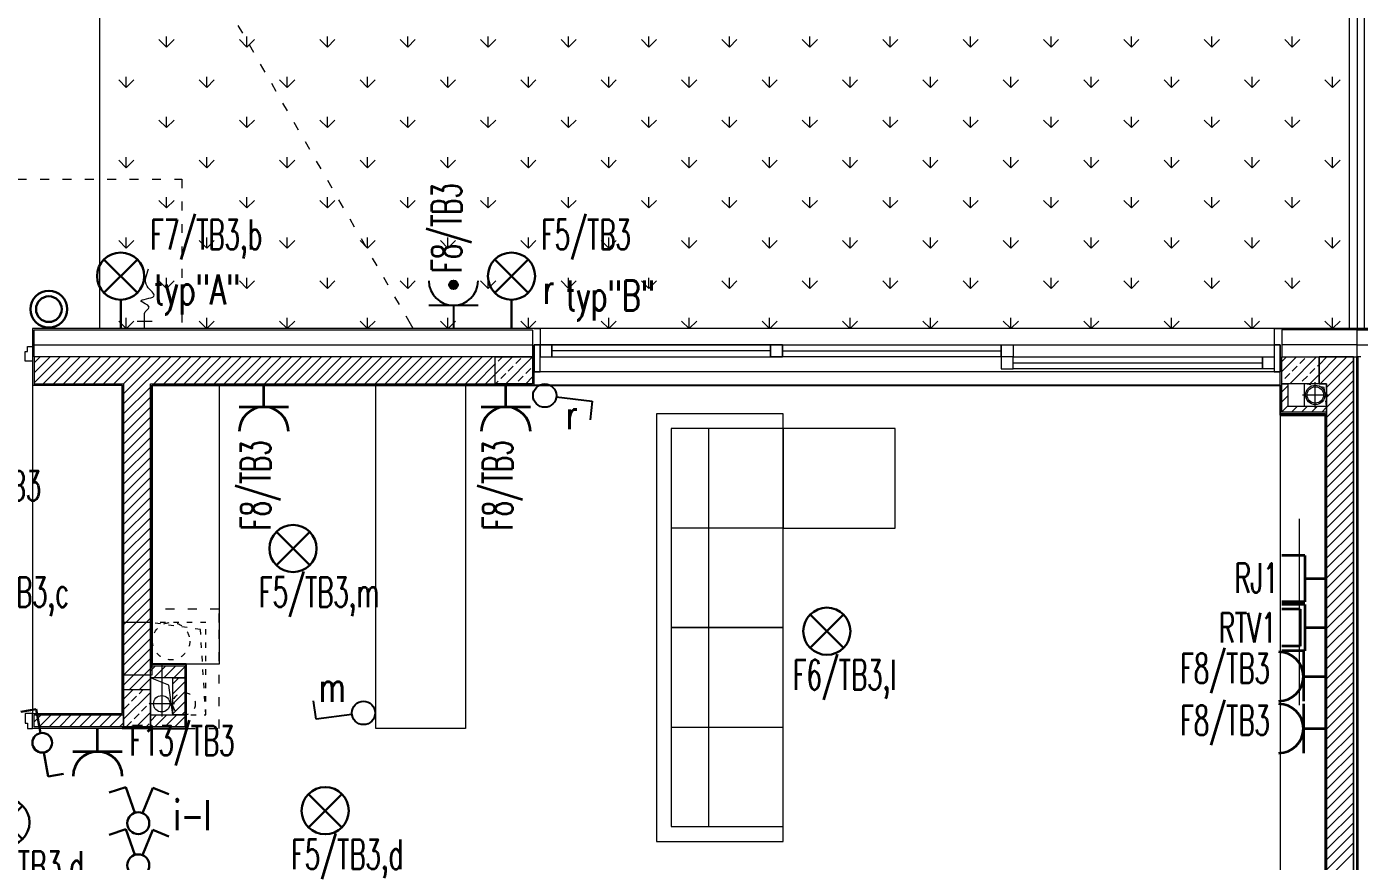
# Model space of a CAD drawing. Header units: millimetres. Extents: x 1780 to 154263, y -7240 to 17216.
# Drawn here: x 119359 to 120252, y 3365 to 3924 of the extents above; entities that cross this region are included whole.
import ezdxf

# ---------------------------------------------------------------- set-up
doc = ezdxf.new("R2010")
doc.units = ezdxf.units.MM
doc.linetypes.add('ACAD_ISO03W100', pattern=[30, 12, -18])
for name, color, linetype, lineweight in [('2d_SX_aranżacja niedrukowana', 191, 'Continuous', 5), ('2d_SX_gruba przekroje', 90, 'Continuous', 20), ('2d_SX_instalacje szkic - kanalizacja sanitarna', 44, 'Continuous', 5), ('2d_SX_instalacje szkic - wentylacja wywiew', 14, 'Continuous', 5), ('2d_SX_instalacje szkic - woda', 140, 'Continuous', 5), ('2d_SX_przebicia', 96, 'Continuous', 13), ('2d_SX_stolarka drzwiowa', 211, 'Continuous', 5), ('2d_SX_stolarka okienna', 5, 'Continuous', 5), ('2d_SX_szraf', 251, 'Continuous', 0), ('2d_SX_warstwy', 181, 'Continuous', 9), ('2d_SX_widok', 10, 'Continuous', 9)]:
    doc.layers.add(name, color=color, linetype=linetype, lineweight=lineweight)
doc.layers.add('2d_SX_powierzchnia', color=251, linetype='Continuous', plot=False)
doc.layers.add('2d_SX_rewizja 18 września', color=210, linetype='Continuous')
doc.layers.add('60 instalacje elektryka', color=10, linetype='Continuous')
doc.styles.add('OPIS', font='simplex.shx', dxfattribs={"width": 0.7, "height": 4})
doc.linetypes.add('ZIGZAG', pattern='A,0.00254,-5.08,[131,ltypeshp.shx,S=5.08,R=0,X=-5.08,Y=0],-10.16,[131,ltypeshp.shx,S=5.08,R=180,X=5.08,Y=0],-5.08', length=20.32254)

# ---------------------------------------------------------------- blocks, each defined once
blk = doc.blocks.new('PDKLD B1')
at = {"layer": '2d_SX_szraf'}
h = blk.add_hatch(dxfattribs=at)
h.set_pattern_fill('GRASS', color=8, scale=1.5, angle=180, style=0)
h.set_pattern_definition([(90, (24405.915, -7889.824), (-26.940768, 26.940768), [7.14375, -46.737787]), (45, (24405.915, -7889.824), (-26.940768, 26.940768), [7.14375, -30.95625]), (135, (24405.915, -7889.824), (-26.940768, -26.940768), [7.14375, -30.95625])])
h.paths.add_polyline_path([(112514.67, -11243.25), (112617.17, -11243.25), (112617.17, -12034.25), (112617.17, -12575.26), (111774.67, -12575.26), (111774.67, -11861.25), (111789.67, -11861.25), (111789.67, -11243.25)])
h = blk.add_hatch(dxfattribs=at)
h.set_pattern_fill('GRASS', color=8, scale=1.5, style=0)
h.set_pattern_definition([(90, (98496.447, -22378.067), (-26.94077, 26.94077), [7.14375, -46.73779]), (45, (98496.447, -22378.067), (-26.94077, 26.94077), [7.14375, -30.95625]), (135, (98496.447, -22378.067), (-26.94077, -26.94077), [7.14375, -30.95625])])
edge = h.paths.add_edge_path()
edge.add_line((113454.67, -11861.25), (113444.67, -11861.25))
edge.add_line((113444.67, -11861.25), (113444.67, -11243.25))
edge.add_line((113444.67, -11243.25), (112719.67, -11243.25))
edge.add_line((112719.67, -11243.25), (112719.67, -11243.25))
edge.add_line((112719.67, -11243.25), (112617.17, -11243.25))
edge.add_line((112617.17, -11243.25), (112617.17, -12034.25))
edge.add_line((112617.17, -12034.25), (112617.17, -12034.25))
edge.add_line((112617.17, -12034.25), (112617.17, -12575.26))
edge.add_line((112617.17, -12575.26), (113459.67, -12575.26))
edge.add_line((113459.67, -12575.26), (113459.67, -11861.25))
h = blk.add_hatch(dxfattribs=at)
h.set_pattern_fill('ANSI31', color=8, scale=1.5, angle=90, style=0)
h.set_pattern_definition([(45, (4094.675, -11123.748), (-3.36759605, 3.36759605), [])])
h.paths.add_polyline_path([(111808.67, -12809.26), (111808.67, -12801.26), (111831.67, -12801.26), (111831.67, -12809.26)])
h = blk.add_hatch(dxfattribs=at)
h.set_pattern_fill('ANSI31', color=8, scale=1.5, angle=360, style=0)
h.set_pattern_definition([(45, (4094.675, -11086.748), (-3.36759605, 3.36759605), [])])
h.paths.add_polyline_path([(111823.67, -12809.26), (111831.67, -12809.26), (111831.67, -12834.26), (111823.67, -12834.26)])
h = blk.add_hatch(dxfattribs=at)
h.set_pattern_fill('ANSI31', color=8, scale=1.5, angle=90, style=0)
h.set_pattern_definition([(45, (4094.675, -11086.748), (-3.36759605, 3.36759605), [])])
h.paths.add_polyline_path([(111730.67, -12842.26), (111730.67, -12834.26), (111790.67, -12834.26), (111790.67, -12842.26)])
h = blk.add_hatch(dxfattribs=at)
h.set_pattern_fill('ANSI31', color=8, scale=1.5, angle=90, style=0)
h.set_pattern_definition([(45, (4094.675, -11123.748), (-3.36759605, 3.36759605), [])])
h.paths.add_polyline_path([(111808.67, -12842.26), (111808.67, -12834.26), (111831.67, -12834.26), (111831.67, -12842.26)])
at = {"layer": '2d_SX_aranżacja niedrukowana', "color": 8}
for p, q in [((111789.67, -12613.26), (111729.67, -12613.26)), ((111729.67, -12613.26), (111729.67, -12833.26)), ((111789.67, -12833.26), (111789.67, -12613.26)), ((111809.67, -12800.26), (111809.67, -12613.26)), ((111809.67, -12613.26), (111854.67, -12613.26)), ((111854.67, -12613.26), (111854.67, -12800.26)), ((111959.67, -12613.26), (112019.67, -12613.26)), ((111959.67, -12843.26), (111959.67, -12613.26)), ((112019.67, -12613.26), (112019.67, -12843.26)), ((112565.67, -12633.26), (112565.67, -13383.26)), ((112578.42, -12702.86), (112578.42, -12827.75)), ((111854.67, -12800.26), (111809.67, -12800.26)), ((111729.67, -12833.26), (111789.67, -12833.26)), ((112019.67, -12843.26), (111959.67, -12843.26))]:
    blk.add_line(p, q, dxfattribs=at)
for points in [[(112147.64, -12632.37), (112147.64, -12919.03), (112232.64, -12919.03), (112232.64, -12632.37)], [(112157.64, -12642.37), (112157.64, -12909.03), (112232.64, -12909.03), (112232.64, -12642.37)], [(112157.64, -12642.37), (112157.64, -12775.7), (112232.64, -12775.7), (112232.64, -12642.37)], [(112232.64, -12642.37), (112232.64, -12709.03), (112307.64, -12709.03), (112307.64, -12642.37)], [(112157.64, -12709.03), (112157.64, -12775.7), (112232.64, -12775.7), (112232.64, -12709.03)], [(112157.64, -12775.7), (112157.64, -12842.37), (112232.64, -12842.37), (112232.64, -12775.7)]]:
    blk.add_lwpolyline(points, close=True, dxfattribs=at)
blk.add_lwpolyline([(112232.64, -12642.37), (112182.64, -12642.37), (112182.64, -12909.03)], dxfattribs=at)
at = {"layer": '2d_SX_gruba przekroje', "color": 8}
for p, q in [((112065.67, -12575.26), (111729.67, -12575.26)), ((111729.67, -12575.26), (111729.67, -12613.26)), ((112065.67, -12575.26), (112069.67, -12575.26)), ((112069.67, -12575.26), (112069.67, -12586.26)), ((112565.67, -12575.26), (112561.67, -12575.26)), ((112561.67, -12575.26), (112561.67, -12586.26)), ((112561.67, -12575.26), (112617.17, -12575.26)), ((112672.67, -12575.26), (112617.17, -12575.26)), ((112069.67, -12586.26), (112065.67, -12586.26)), ((112065.67, -12613.26), (112065.67, -12586.26)), ((112561.67, -12586.26), (112565.67, -12586.26)), ((112565.67, -12613.26), (112565.67, -12586.26)), ((111729.67, -12613.26), (111789.67, -12613.26)), ((111789.67, -12613.26), (111789.67, -12833.26)), ((111809.67, -12613.26), (112065.67, -12613.26)), ((111809.67, -12800.26), (111809.67, -12613.26)), ((112565.67, -12613.26), (112565.67, -12632.26)), ((112565.67, -12613.26), (112565.67, -12613.26)), ((112565.67, -12632.26), (112595.67, -12632.26)), ((112595.67, -13383.26), (112595.67, -12632.26)), ((111832.67, -12800.26), (111809.67, -12800.26)), ((111832.67, -12843.26), (111832.67, -12800.26)), ((111729.67, -12843.26), (111729.67, -12833.26)), ((111729.67, -12833.26), (111789.67, -12833.26)), ((111789.67, -12843.26), (111729.67, -12843.26)), ((111789.67, -12843.26), (111809.67, -12843.26)), ((111809.67, -12843.26), (111832.67, -12843.26))]:
    blk.add_line(p, q, dxfattribs=at)
at = {"layer": '2d_SX_instalacje szkic - kanalizacja sanitarna', "color": 8}
blk.add_line((111816.17, -12800.33), (111816.17, -12824.68), dxfattribs=at)
for points in [[(112589.17, -12628.26), (112589.17, -12611.26)], [(112589.17, -12628.26), (112589.17, -12611.26)], [(112580.67, -12619.76), (112597.67, -12619.76)], [(112580.67, -12619.76), (112597.67, -12619.76)], [(111816.17, -12818.26), (111816.17, -12835.26)], [(111816.17, -12818.26), (111816.17, -12835.26)], [(111824.67, -12826.76), (111807.67, -12826.76)], [(111824.67, -12826.76), (111807.67, -12826.76)]]:
    blk.add_lwpolyline(points, dxfattribs=at)
for centre in [(112589.17, -12619.76), (112589.17, -12619.76), (111816.17, -12826.76), (111816.17, -12826.76)]:
    blk.add_circle(centre, 5.5, dxfattribs=at)
at = {"layer": '2d_SX_instalacje szkic - wentylacja wywiew', "color": 8, "linetype": 'ACAD_ISO03W100', "ltscale": 0.3}
for centre, radius in [((111822.47, -12784.76), 12.5), ((111831.17, -12826.76), 7.5)]:
    blk.add_circle(centre, radius, dxfattribs=at)
at = {"layer": '2d_SX_instalacje szkic - woda', "color": 8}
for p, q in [((111799.67, -12570.26), (111809.67, -12570.26)), ((111804.67, -12575.26), (111804.67, -12565.26))]:
    blk.add_line(p, q, dxfattribs=at)
at = {"layer": '2d_SX_instalacje szkic - woda', "color": 8, "start_tangent": (-0.020138, 0.999797), "end_tangent": (0.22984, 0.973228)}
blk.add_spline([(111804.67, -12565.26), (111807.74, -12560.87), (111802.23, -12556.88), (111810.91, -12553.58), (111806.36, -12546.97), (111807.32, -12535.28)], degree=3, dxfattribs=at)
at = {"layer": '2d_SX_powierzchnia', "color": 8}
for p, q in [((111789.67, -12613.26), (111789.67, -12833.26)), ((111809.67, -12800.26), (111809.67, -12613.26)), ((111809.67, -12613.26), (112565.67, -12613.26)), ((112565.67, -12613.26), (112565.67, -12633.26)), ((112565.67, -12633.26), (112595.67, -12633.26)), ((112595.67, -12633.26), (112595.67, -13234.59)), ((111832.67, -12800.26), (111809.67, -12800.26)), ((111832.67, -12843.26), (111832.67, -12800.26)), ((111809.67, -12843.26), (111789.67, -12843.26)), ((111809.67, -12843.26), (111832.67, -12843.26))]:
    blk.add_line(p, q, dxfattribs=at)
at = {"layer": '2d_SX_przebicia', "color": 8, "linetype": 'ACAD_ISO03W100', "ltscale": 0.3}
for p, q in [((112595.08, -12614.74), (112581.67, -12612.26)), ((112596.67, -12627.26), (112595.08, -12614.74)), ((111842.11, -12777.01), (111808.67, -12772.26)), ((111845.67, -12772.26), (111808.67, -12772.26)), ((111808.67, -12772.26), (111808.67, -12834.26)), ((111845.67, -12834.26), (111842.11, -12777.01)), ((111845.67, -12834.26), (111845.67, -12772.26)), ((111808.67, -12834.26), (111845.67, -12834.26))]:
    blk.add_line(p, q, dxfattribs=at)
at = {"layer": '2d_SX_przebicia', "color": 8}
for p, q in [((112596.67, -12612.26), (112581.67, -12612.26)), ((112581.67, -12612.26), (112581.67, -12627.26)), ((112596.67, -12612.26), (112581.67, -12612.26)), ((112581.67, -12612.26), (112581.67, -12627.26)), ((112596.67, -12627.26), (112596.67, -12612.26)), ((112596.67, -12627.26), (112596.67, -12612.26)), ((112581.67, -12627.26), (112596.67, -12627.26)), ((112581.67, -12627.26), (112596.67, -12627.26)), ((111809.67, -12772.26), (111789.67, -12772.26)), ((111789.67, -12772.26), (111789.67, -12807.26)), ((111809.67, -12807.26), (111809.67, -12772.26)), ((111789.67, -12807.26), (111809.67, -12807.26)), ((111820.97, -12814.35), (111808.67, -12809.26)), ((111823.67, -12809.26), (111808.67, -12809.26)), ((111808.67, -12809.26), (111808.67, -12834.26)), ((111823.67, -12834.26), (111820.97, -12814.35)), ((111823.67, -12834.26), (111823.67, -12809.26)), ((111808.67, -12834.26), (111823.67, -12834.26))]:
    blk.add_line(p, q, dxfattribs=at)
blk.add_circle((112589.17, -12619.76), 6.5, dxfattribs=at)
at = {"layer": '2d_SX_stolarka drzwiowa', "color": 8}
for points in [[(111726.17, -12587.26), (111729.67, -12587.26), (111729.67, -12597.26), (111724.67, -12597.26), (111724.67, -12590.76), (111726.17, -12590.76), (111726.17, -12587.26)], [(111726.17, -12843.26), (111729.67, -12843.26), (111729.67, -12833.26), (111724.67, -12833.26), (111724.67, -12839.76), (111726.17, -12839.76), (111726.17, -12843.26)]]:
    blk.add_lwpolyline(points, dxfattribs=at)
at = {"layer": '2d_SX_stolarka okienna', "color": 8}
for p, q in [((112069.67, -12586.26), (112065.67, -12586.26)), ((112065.67, -12586.26), (112065.67, -12604.26)), ((112065.67, -12586.26), (112565.67, -12586.26)), ((112065.67, -12604.26), (112065.67, -12586.26)), ((112069.67, -12604.26), (112069.67, -12586.26)), ((112565.67, -12586.26), (112561.67, -12586.26)), ((112561.67, -12586.26), (112561.67, -12604.26)), ((112565.67, -12604.26), (112565.67, -12586.26)), ((112565.67, -12586.26), (112565.67, -12604.26)), ((112065.67, -12604.26), (112069.67, -12604.26)), ((112565.67, -12604.26), (112065.67, -12604.26)), ((112561.67, -12604.26), (112565.67, -12604.26))]:
    blk.add_line(p, q, dxfattribs=at)
for points in [[(112069.67, -12594.26), (112077.67, -12594.26), (112077.67, -12586.26), (112069.67, -12586.26), (112069.67, -12594.26)], [(112224.17, -12594.26), (112224.17, -12586.26), (112077.67, -12586.26), (112077.67, -12594.26)], [(112232.17, -12594.26), (112224.17, -12594.26), (112224.17, -12586.26), (112232.17, -12586.26), (112232.17, -12594.26)], [(112224.17, -12594.26), (112232.17, -12594.26), (112232.17, -12586.26), (112224.17, -12586.26), (112224.17, -12594.26)], [(112232.17, -12594.26), (112232.17, -12586.26), (112378.67, -12586.26), (112378.67, -12594.26)], [(112386.67, -12594.26), (112378.67, -12594.26), (112378.67, -12586.26), (112386.67, -12586.26), (112386.67, -12594.26)], [(112378.67, -12602.26), (112386.67, -12602.26), (112386.67, -12594.26), (112378.67, -12594.26), (112378.67, -12602.26)], [(112386.67, -12602.26), (112386.67, -12594.26), (112553.67, -12594.26), (112553.67, -12602.26)], [(112561.67, -12602.26), (112553.67, -12602.26), (112553.67, -12594.26), (112561.67, -12594.26), (112561.67, -12602.26)]]:
    blk.add_lwpolyline(points, close=True, dxfattribs=at)
for points in [[(112224.17, -12590.26), (112077.67, -12590.26)], [(112232.17, -12590.26), (112378.67, -12590.26)], [(112386.67, -12598.26), (112553.67, -12598.26)]]:
    blk.add_lwpolyline(points, dxfattribs=at)
at = {"layer": '2d_SX_szraf', "color": 8, "linetype": 'ZIGZAG'}
for p, q in [((111730.67, -12586.26), (112064.67, -12586.26)), ((112617.17, -12586.26), (112566.67, -12586.26)), ((112617.17, -12586.26), (112667.67, -12586.26))]:
    blk.add_line(p, q, dxfattribs=at)
at = {"layer": '2d_SX_szraf', "color": 8, "linetype": 'Continuous'}
for p, q in [((111730.67, -12598.23), (111734.65, -12594.26)), ((111730.67, -12604.97), (111741.38, -12594.26)), ((111730.67, -12611.7), (111748.12, -12594.26)), ((111736.85, -12612.26), (111754.85, -12594.26)), ((111743.59, -12612.26), (111761.59, -12594.26)), ((111750.32, -12612.26), (111768.32, -12594.26)), ((111757.06, -12612.26), (111775.06, -12594.26)), ((111763.79, -12612.26), (111781.79, -12594.26)), ((111770.53, -12612.26), (111788.53, -12594.26)), ((111777.26, -12612.26), (111795.26, -12594.26)), ((111784, -12612.26), (111802, -12594.26)), ((111790.67, -12612.32), (111808.74, -12594.26)), ((111790.67, -12619.05), (111815.47, -12594.26)), ((111790.67, -12625.79), (111822.21, -12594.26)), ((111810.94, -12612.26), (111828.94, -12594.26)), ((111817.68, -12612.26), (111835.68, -12594.26)), ((111824.41, -12612.26), (111842.41, -12594.26)), ((111831.15, -12612.26), (111849.15, -12594.26)), ((111837.88, -12612.26), (111855.88, -12594.26)), ((111844.62, -12612.26), (111862.62, -12594.26)), ((111851.35, -12612.26), (111869.35, -12594.26)), ((111858.09, -12612.26), (111876.09, -12594.26)), ((111864.82, -12612.26), (111882.82, -12594.26)), ((111871.56, -12612.26), (111889.56, -12594.26)), ((111878.29, -12612.26), (111896.29, -12594.26)), ((111885.03, -12612.26), (111903.03, -12594.26)), ((111891.76, -12612.26), (111909.76, -12594.26)), ((111898.5, -12612.26), (111916.5, -12594.26)), ((111905.23, -12612.26), (111923.23, -12594.26)), ((111911.97, -12612.26), (111929.97, -12594.26)), ((111918.7, -12612.26), (111936.7, -12594.26)), ((111925.44, -12612.26), (111943.44, -12594.26)), ((111932.17, -12612.26), (111950.17, -12594.26)), ((111938.91, -12612.26), (111956.91, -12594.26)), ((111945.64, -12612.26), (111963.64, -12594.26)), ((111952.38, -12612.26), (111970.38, -12594.26)), ((111959.11, -12612.26), (111977.11, -12594.26)), ((111965.85, -12612.26), (111983.85, -12594.26)), ((111972.59, -12612.26), (111990.59, -12594.26)), ((111979.32, -12612.26), (111997.32, -12594.26)), ((111986.06, -12612.26), (112004.06, -12594.26)), ((111992.79, -12612.26), (112010.79, -12594.26)), ((111999.53, -12612.26), (112017.53, -12594.26)), ((112006.26, -12612.26), (112024.26, -12594.26)), ((112013, -12612.26), (112031, -12594.26)), ((112019.73, -12612.26), (112037.73, -12594.26)), ((112026.47, -12612.26), (112039.67, -12599.05)), ((112039.67, -12605.78), (112051.2, -12594.26)), ((112039.67, -12599.05), (112039.96, -12598.76)), ((112041.64, -12597.08), (112044.47, -12594.26)), ((112046.67, -12612.26), (112064.67, -12594.26)), ((112053.43, -12598.76), (112056.8, -12595.4)), ((112566.67, -12604.13), (112576.55, -12594.26)), ((112566.99, -12597.08), (112569.81, -12594.26)), ((112572.02, -12612.26), (112590.02, -12594.26)), ((112578.77, -12598.76), (112582.14, -12595.4)), ((112590.56, -12600.45), (112591.67, -12599.34)), ((112591.67, -12599.5), (112596.91, -12594.26)), ((112591.67, -12606.23), (112603.65, -12594.26)), ((112592.38, -12612.26), (112610.38, -12594.26)), ((112596.67, -12614.7), (112614.67, -12596.7)), ((112033.2, -12612.26), (112039.67, -12605.78)), ((112043.33, -12608.87), (112046.69, -12605.5)), ((112048.38, -12603.82), (112051.75, -12600.45)), ((112055.11, -12610.55), (112058.48, -12607.18)), ((112060.14, -12612.26), (112064.67, -12607.73)), ((112060.16, -12605.5), (112063.53, -12602.13)), ((112568.67, -12608.87), (112572.04, -12605.5)), ((112573.72, -12603.82), (112577.09, -12600.45)), ((112580.46, -12610.55), (112583.83, -12607.18)), ((112585.49, -12612.26), (112591.67, -12606.07)), ((112585.51, -12605.5), (112588.88, -12602.13)), ((112596.67, -12621.44), (112614.67, -12603.44)), ((111790.67, -12632.52), (111808.67, -12614.52)), ((112039.94, -12612.26), (112041.64, -12610.55)), ((112053.41, -12612.26), (112053.43, -12612.23)), ((112566.67, -12610.87), (112566.99, -12610.55)), ((112570.67, -12613.6), (112566.67, -12617.6)), ((112578.75, -12612.26), (112578.77, -12612.23)), ((112596.67, -12628.17), (112614.67, -12610.17)), ((112596.67, -12634.91), (112614.67, -12616.91)), ((111790.67, -12639.26), (111808.67, -12621.26)), ((112570.67, -12620.34), (112566.67, -12624.34)), ((112596.67, -12641.64), (112614.67, -12623.64)), ((111790.67, -12645.99), (111808.67, -12627.99)), ((111790.67, -12652.73), (111808.67, -12634.73)), ((112570.67, -12627.07), (112566.67, -12631.07)), ((112577.22, -12627.26), (112573.22, -12631.26)), ((112583.96, -12627.26), (112579.96, -12631.26)), ((112590.69, -12627.26), (112586.69, -12631.26)), ((112596.67, -12628.01), (112593.43, -12631.26)), ((112596.67, -12648.38), (112614.67, -12630.38)), ((111790.67, -12659.46), (111808.67, -12641.46)), ((112596.67, -12655.11), (112614.67, -12637.11)), ((112596.67, -12661.85), (112614.67, -12643.85)), ((111790.67, -12666.2), (111808.67, -12648.2)), ((112596.67, -12668.58), (112614.67, -12650.58)), ((111790.67, -12672.93), (111808.67, -12654.93)), ((111790.67, -12679.67), (111808.67, -12661.67)), ((112596.67, -12675.32), (112614.67, -12657.32)), ((111790.67, -12686.41), (111808.67, -12668.41)), ((112596.67, -12682.05), (112614.67, -12664.05)), ((112596.67, -12688.79), (112614.67, -12670.79)), ((111790.67, -12693.14), (111808.67, -12675.14)), ((112596.67, -12695.52), (112614.67, -12677.52)), ((111790.67, -12699.88), (111808.67, -12681.88)), ((111790.67, -12706.61), (111808.67, -12688.61)), ((112596.67, -12702.26), (112614.67, -12684.26)), ((111790.67, -12713.35), (111808.67, -12695.35)), ((112596.67, -12708.99), (112614.67, -12690.99)), ((112596.67, -12715.73), (112614.67, -12697.73)), ((111790.67, -12720.08), (111808.67, -12702.08)), ((112596.67, -12722.46), (112614.67, -12704.46)), ((111790.67, -12726.82), (111808.67, -12708.82)), ((111790.67, -12733.55), (111808.67, -12715.55)), ((112596.67, -12729.2), (112614.67, -12711.2)), ((111790.67, -12740.29), (111808.67, -12722.29)), ((112596.67, -12735.93), (112614.67, -12717.93)), ((112596.67, -12742.67), (112614.67, -12724.67)), ((111790.67, -12747.02), (111808.67, -12729.02)), ((112596.67, -12749.4), (112614.67, -12731.4)), ((111790.67, -12753.76), (111808.67, -12735.76)), ((111790.67, -12760.49), (111808.67, -12742.49)), ((112596.67, -12756.14), (112614.67, -12738.14)), ((111790.67, -12767.23), (111808.67, -12749.23)), ((112596.67, -12762.87), (112614.67, -12744.88)), ((112596.67, -12769.61), (112614.67, -12751.61)), ((111790.67, -12773.96), (111808.67, -12755.96)), ((112596.67, -12776.35), (112614.67, -12758.35)), ((111790.67, -12780.7), (111808.67, -12762.7)), ((111790.67, -12787.43), (111808.67, -12769.43)), ((112596.67, -12783.08), (112614.67, -12765.08)), ((111790.67, -12794.17), (111808.67, -12776.17)), ((112596.67, -12789.82), (112614.67, -12771.82)), ((112596.67, -12796.55), (112614.67, -12778.55)), ((111790.67, -12800.9), (111808.67, -12782.9)), ((112596.67, -12803.29), (112614.67, -12785.29)), ((111790.67, -12807.64), (111808.67, -12789.64)), ((111790.67, -12814.37), (111808.67, -12796.37)), ((112596.67, -12810.02), (112614.67, -12792.02)), ((111794.53, -12817.26), (111808.67, -12803.11)), ((112596.67, -12816.76), (112614.67, -12798.76)), ((112596.67, -12823.49), (112614.67, -12805.49)), ((111801.26, -12817.26), (111808.67, -12809.84)), ((112596.67, -12830.23), (112614.67, -12812.23)), ((111790.67, -12823.66), (111797.07, -12817.26)), ((111790.67, -12837.13), (111808.67, -12819.13)), ((111795.98, -12825.09), (111799.34, -12821.72)), ((111801.03, -12820.04), (111803.81, -12817.26)), ((111808, -12817.26), (111808.67, -12816.58)), ((112596.67, -12836.96), (112614.67, -12818.96)), ((111790.93, -12830.14), (111794.29, -12826.77)), ((111802.71, -12831.82), (111806.08, -12828.46)), ((111807.76, -12826.77), (111808.67, -12825.86)), ((112596.67, -12843.7), (112614.67, -12825.7)), ((111792.61, -12841.93), (111795.98, -12838.56)), ((111797.66, -12836.88), (111801.03, -12833.51)), ((111799.02, -12842.26), (111808.67, -12832.6)), ((111805.75, -12842.26), (111807.76, -12840.24)), ((112596.67, -12850.43), (112614.67, -12832.43)), ((112596.67, -12857.17), (112614.67, -12839.17)), ((112596.67, -12863.9), (112614.67, -12845.9)), ((112596.67, -12870.64), (112614.67, -12852.64)), ((112596.67, -12877.37), (112614.67, -12859.37)), ((112596.67, -12884.11), (112614.67, -12866.11)), ((112596.67, -12890.84), (112614.67, -12872.84)), ((112596.67, -12897.58), (112614.67, -12879.58)), ((112596.67, -12904.31), (112614.67, -12886.31)), ((112596.67, -12911.05), (112614.67, -12893.05)), ((112596.67, -12917.78), (112614.67, -12899.78)), ((112596.67, -12924.52), (112614.67, -12906.52)), ((112596.67, -12931.25), (112614.67, -12913.26)), ((112596.67, -12937.99), (112614.67, -12919.99)), ((112596.67, -12944.73), (112614.67, -12926.73))]:
    blk.add_line(p, q, dxfattribs=at)
at = {"layer": '2d_SX_warstwy', "color": 8}
for p, q in [((111730.67, -12594.26), (111730.67, -12576.26)), ((111730.67, -12576.26), (112064.67, -12576.26)), ((112064.67, -12576.26), (112064.67, -12594.26)), ((112617.17, -12576.26), (112566.67, -12576.26)), ((112566.67, -12576.26), (112566.67, -12594.26)), ((112617.17, -12594.26), (112617.17, -12575.26)), ((112617.17, -12594.26), (112617.17, -12575.26)), ((112617.17, -12576.26), (112667.67, -12576.26)), ((112064.67, -12594.26), (111730.67, -12594.26)), ((112039.67, -12594.26), (111730.67, -12594.26)), ((111730.67, -12594.26), (111730.67, -12612.26)), ((112039.67, -12612.26), (112039.67, -12594.26)), ((112039.67, -12594.26), (112064.67, -12594.26)), ((112039.67, -12612.26), (112039.67, -12594.26)), ((112064.67, -12594.26), (112064.67, -12612.26)), ((112566.67, -12612.26), (112566.67, -12594.26)), ((112566.67, -12594.26), (112591.67, -12594.26)), ((112591.67, -12594.26), (112614.67, -12594.26)), ((112591.67, -12612.26), (112591.67, -12594.26)), ((112591.67, -12594.26), (112591.67, -12612.26)), ((112591.67, -12594.26), (112591.67, -12612.26)), ((112614.67, -12594.26), (112591.67, -12594.26)), ((112614.67, -12594.26), (112614.67, -12985.76)), ((112614.67, -13402.26), (112614.67, -12594.26)), ((112614.67, -12594.26), (112616.67, -12594.26)), ((112614.67, -13402.26), (112614.67, -12594.26)), ((112616.67, -12594.26), (112617.17, -12594.26)), ((112616.67, -12594.26), (112616.67, -13402.26)), ((112617.67, -12594.26), (112617.17, -12594.26)), ((112619.67, -12594.26), (112617.67, -12594.26)), ((112617.67, -12594.26), (112617.67, -13402.26)), ((111730.67, -12612.26), (111790.67, -12612.26)), ((111790.67, -12612.26), (111790.67, -12842.26)), ((111808.67, -12842.26), (111808.67, -12612.26)), ((111808.67, -12612.26), (112039.67, -12612.26)), ((112064.67, -12612.26), (112039.67, -12612.26)), ((112566.67, -12631.26), (112566.67, -12612.26)), ((112566.67, -12612.26), (112570.67, -12612.26)), ((112591.67, -12612.26), (112566.67, -12612.26)), ((112570.67, -12612.26), (112570.67, -12627.26)), ((112596.67, -12612.26), (112591.67, -12612.26)), ((112591.67, -12612.26), (112596.67, -12612.26)), ((112596.67, -12985.76), (112596.67, -12612.26)), ((112596.67, -12612.26), (112596.67, -13384.26)), ((112596.67, -12631.26), (112566.67, -12631.26)), ((112570.67, -12627.26), (112596.67, -12627.26)), ((112596.67, -12627.26), (112596.67, -12631.26)), ((111790.67, -12817.26), (111808.67, -12817.26)), ((111790.67, -12842.26), (111790.67, -12817.26)), ((111808.67, -12817.26), (111808.67, -12842.26)), ((111808.67, -12842.26), (111790.67, -12842.26)), ((111790.67, -12842.26), (111808.67, -12842.26))]:
    blk.add_line(p, q, dxfattribs=at)
for points in [[(111808.67, -12809.26), (111808.67, -12801.26), (111831.67, -12801.26), (111831.67, -12809.26)], [(111823.67, -12809.26), (111831.67, -12809.26), (111831.67, -12834.26), (111823.67, -12834.26)], [(111730.67, -12842.26), (111730.67, -12834.26), (111790.67, -12834.26), (111790.67, -12842.26)], [(111808.67, -12842.26), (111808.67, -12834.26), (111831.67, -12834.26), (111831.67, -12842.26)]]:
    blk.add_lwpolyline(points, close=True, dxfattribs=at)
at = {"layer": '2d_SX_widok', "color": 8, "linetype": 'ACAD_ISO03W100', "ltscale": 0.5}
for p, q in [((111614.67, -12475.26), (111829.67, -12475.26)), ((111829.67, -12475.26), (111829.67, -12575.26)), ((112365.67, -12613.26), (112120.67, -12613.26)), ((111854.67, -12763.26), (111809.67, -12763.26)), ((111854.67, -12772.26), (111854.67, -12763.26)), ((111854.67, -12843.26), (111854.67, -12772.26)), ((111832.67, -12843.26), (111854.67, -12843.26))]:
    blk.add_line(p, q, dxfattribs=at)
at = {"layer": '2d_SX_widok', "color": 8, "ltscale": 0.5}
for points in [[(111779.67, -11861.25), (111789.67, -11861.25), (111789.67, -11243.25), (112514.67, -11243.25), (112514.67, -11243.25), (112617.17, -11243.25), (112617.17, -12034.25), (112617.17, -12034.25), (112617.17, -12575.26), (111774.67, -12575.26), (111774.67, -11861.25)], [(113454.67, -11861.25), (113444.67, -11861.25), (113444.67, -11243.25), (112719.67, -11243.25), (112719.67, -11243.25), (112617.17, -11243.25), (112617.17, -12034.25), (112617.17, -12034.25), (112617.17, -12575.26), (113459.67, -12575.26), (113459.67, -11861.25)], [(112612.17, -12575.26), (112612.17, -11881.25), (112617.17, -11881.25), (112617.17, -12575.26), (112612.17, -12575.26)], [(112622.17, -12575.26), (112622.17, -11881.25), (112617.17, -11881.25), (112617.17, -12575.26), (112622.17, -12575.26)]]:
    blk.add_lwpolyline(points, dxfattribs=at)
at = {"layer": '2d_SX_widok', "color": 8, "linetype": 'ACAD_ISO03W100', "ltscale": 0.5}
blk.add_lwpolyline([(111984.68, -12575.26), (111982.94, -12572.24), (111774.67, -12211.52), (111774.67, -11843.26)], dxfattribs=at)
blk = doc.blocks.new('lampa1')
at = {"layer": '60 instalacje elektryka', "lineweight": 30}
for p, q in [((2045.42, 2946.75), (2067.75, 2924.42)), ((2067.75, 2946.75), (2045.42, 2924.42))]:
    blk.add_line(p, q, dxfattribs=at)
blk.add_circle((2056.58, 2935.58), 15.79, dxfattribs=at)
blk = doc.blocks.new('kinkiet')
at = {"layer": '60 instalacje elektryka', "lineweight": 30}
for p, q in [((-249830.13, -8956.18), (-249807.78, -8978.54)), ((-249830.13, -8978.54), (-249807.78, -8956.18)), ((-249834.76, -8967.36), (-249854.04, -8967.36))]:
    blk.add_line(p, q, dxfattribs=at)
blk.add_circle((-249818.96, -8967.36), 15.81, dxfattribs=at)
blk = doc.blocks.new('przyc dzwon')
at = {"layer": '60 instalacje elektryka', "lineweight": 30}
for radius in [12.29, 8.6]:
    blk.add_circle((1849.39, 2121.08), radius, dxfattribs=at)
blk = doc.blocks.new('swiecznikowy')
at = {"layer": '60 instalacje elektryka', "lineweight": 30}
for p, q in [((2664.24, 2089), (2665.41, 2097.95)), ((2678.19, 2087.04), (2664.24, 2089)), ((2679.06, 2083.14), (2667.28, 2075.42)), ((2667.28, 2075.42), (2672.16, 2067.82))]:
    blk.add_line(p, q, dxfattribs=at)
blk.add_circle((2683.81, 2086.25), 5.68, dxfattribs=at)
blk.add_circle((2683.81, 2086.25), 5.68, dxfattribs=at)
blk = doc.blocks.new('wyl jednbieg')
at = {"layer": '60 instalacje elektryka', "lineweight": 30}
for p, q in [((2059.79, 3882.77), (2066.28, 3897.38)), ((2066.28, 3897.38), (2075.69, 3893.31))]:
    blk.add_line(p, q, dxfattribs=at)
blk.add_circle((2057.17, 3876.88), 6.45, dxfattribs=at)
blk = doc.blocks.new('schodowy')
blk.add_blockref('wyl jednbieg', (82.33, 4.2))
at = {"rotation": 180}
blk.add_blockref('wyl jednbieg', (4196.68, 7757.96), dxfattribs=at)
blk = doc.blocks.new('jednobiegunowy')
at = {"layer": '60 instalacje elektryka'}
for p, q in [((2190.56, 2793.4), (2200.02, 2802.78)), ((2200.02, 2802.78), (2204.88, 2797.97))]:
    blk.add_line(p, q, dxfattribs=at)
blk.add_circle((2187.5, 2790.37), 4.3, dxfattribs=at)
blk = doc.blocks.new('RTV')
at = {"layer": '60 instalacje elektryka', "lineweight": 35}
for p, q in [((3030.85, 2534.74), (3019.1, 2534.74)), ((3028.39, 2532.39), (3019.1, 2532.39)), ((3028.39, 2532.39), (3028.39, 2513.58)), ((3030.85, 2534.74), (3030.85, 2511.24)), ((3030.85, 2522.99), (3041.84, 2522.99)), ((3028.39, 2513.58), (3019.1, 2513.58)), ((3030.85, 2511.24), (3019.1, 2511.24))]:
    blk.add_line(p, q, dxfattribs=at)
blk = doc.blocks.new('RJ')
at = {"layer": '60 instalacje elektryka', "lineweight": 35}
for p, q in [((3030.85, 2559.64), (3019.1, 2559.64)), ((3030.85, 2559.64), (3030.85, 2536.13)), ((3030.85, 2547.89), (3041.84, 2547.89)), ((3030.85, 2536.13), (3019.1, 2536.13))]:
    blk.add_line(p, q, dxfattribs=at)
blk = doc.blocks.new('gniazdo')
at = {"layer": '60 instalacje elektryka', "lineweight": 35}
for p, q in [((1911.13, 1039.39), (1911.13, 1043.76)), ((1911.13, 1041.58), (1909.09, 1041.58))]:
    blk.add_line(p, q, dxfattribs=at)
blk.add_arc((1913.32, 1041.58), 2.18, 90, 270, dxfattribs=at)
blk = doc.blocks.new('gniazdo IP44')
at = {"layer": '60 instalacje elektryka'}
h = blk.add_hatch(color=256, dxfattribs=at)
h.dxf.hatch_style = 1
edge = h.paths.add_edge_path()
edge.add_arc((1758.87, 20893.39), 2.87, 0, 360)
at = {"layer": '60 instalacje elektryka', "lineweight": 25}
for p, q in [((1775.37, 20879.59), (1742.37, 20879.59)), ((1758.87, 20879.59), (1758.87, 20864.16))]:
    blk.add_line(p, q, dxfattribs=at)
at = {"layer": '60 instalacje elektryka'}
blk.add_circle((1758.87, 20893.39), 2.87, dxfattribs=at)
at = {"layer": '60 instalacje elektryka', "lineweight": 25}
blk.add_arc((1758.87, 20896.09), 16.5, 180, 0, dxfattribs=at)

msp = doc.modelspace()

# ---------------------------------------------------------------- block references
at = {"layer": '2d_SX_rewizja 18 września'}
msp.add_blockref('PDKLD B1', (7633.58, 16296.99), dxfattribs=at)
at = {"layer": '60 instalacje elektryka', "rotation": 89.99999999999999}
for p in [(110454.89, 253575.78), (110716.76, 253575.78)]:
    msp.add_blockref('kinkiet', p, dxfattribs=at)
at = {"layer": '60 instalacje elektryka'}
msp.add_blockref('gniazdo IP44', (117886.37, -17142.42), dxfattribs=at)
at = {"layer": '60 instalacje elektryka', "xscale": -1, "rotation": 180}
msp.add_blockref('przyc dzwon', (117524.73, 5855.77), dxfattribs=at)
at = {"layer": '60 instalacje elektryka'}
for name, p, xscale, yscale, zscale, rotation in [('jednobiegunowy', (113259.84, 3638.84), 1.818212235840003, 1.818212235840003, 1.818212235840003, 308.4316210044145), ('gniazdo', (111647.77, 18110.21), 7.556206694400001, 7.556206694400001, 7.556206694400001, 270), ('gniazdo', (111809.89, 18110.21), 7.556206694400001, 7.556206694400001, 7.556206694400001, 270), ('lampa1', (116598.93, 5633.11), 1.0011, 1.0011, 1.0011, 270.0000000000001), ('lampa1', (116956.65, 5577.69), 1.0011, 1.0011, 1.0011, 270.0000000000001), ('gniazdo', (134655.73, 11358.92), 7.556206694400001, 7.556206694400001, 7.556206694400001, 180), ('jednobiegunowy', (125822.96, 5091.06), 1.818212235840003, 1.818212235840003, 1.818212235840003, 142.7127167403908), ('schodowy', (120527.64, -918.73), -1.018535558040001, 1.01853555804, 1.01853555804, 345.9980094314317), ('gniazdo', (134655.73, 11324.1), 7.556206694400001, 7.556206694400001, 7.556206694400001, 180), ('gniazdo', (111536.44, 17879.21), 7.556206694400001, 7.556206694400001, 7.556206694400001, 270), ('swiecznikowy', (121424.47, 7320.42), -1.295999999999999, 1.296, 1.296, 101.0000545508106), ('lampa1', (116620.5, 5457.42), 1.0011, 1.0011, 1.0011, 270.0000000000001), ('lampa1', (116406.54, 5449.6), 1.0011, 1.0011, 1.0011, 270.0000000000001), ('swiecznikowy', (121424.47, 7292.16), -1.295999999999999, 1.296, 1.296, 101.0000545508106)]:
    msp.add_blockref(name, p, dxfattribs=dict(at, xscale=xscale, yscale=yscale, zscale=zscale, rotation=rotation))
at = {"layer": '60 instalacje elektryka', "xscale": 1.32, "yscale": 1.32, "zscale": 1.32}
for name in ['RJ', 'RTV']:
    msp.add_blockref(name, (116215.02, 190.96), dxfattribs=at)

# ---------------------------------------------------------------- texts
at = {"layer": '60 instalacje elektryka', "lineweight": 15, "char_height": 20, "attachment_point": 1, "rotation": 90, "style": 'OPIS'}
for insert, width in [((119630.67, 3759), 68), ((119502.71, 3586.61), 22.1829), ((119664.83, 3586.61), 22.1829)]:
    msp.add_mtext('\\pxql;{\\W0.6;F8/TB3}', dxfattribs=dict(at, insert=insert, width=width))
at = {"layer": '60 instalacje elektryka', "lineweight": 15, "char_height": 20, "style": 'OPIS'}
for s, insert, width, attachment_point in [('\\pxql;{\\W0.6;F7/TB3,b}', (119464.2, 3794.67), 22.1829, 3), ('\\pxql;{\\W0.6;F5/TB3}', (119703.89, 3794.67), 68, 1), ('\\pxql;typ"A"', (119444.32, 3757.85), 60, 1), ('\\pxql;typ"B"', (119720.36, 3753.85), 60, 1), ('\\pxql;{\\W0.6;F13/TB3}', (119320.64, 3626.3), 22.1829, 3), ('\\pxql;{\\W0.6;RJ1}', (120168.65, 3564.51), 22.1829, 1), ('\\pxql;{\\W0.6;F5/TB3,c}', (119313.04, 3555.07), 22.1829, 1), ('\\pxql;{\\W0.6;F5/TB3,m}', (119514.86, 3555.07), 22.1829, 1), ('\\pxql;{\\W0.6;RTV1}', (120158.04, 3531.19), 22.1829, 1), ('\\pxql;{\\W0.6;F6/TB3,l}', (119872.58, 3499.65), 22.1829, 1), ('\\pxql;{\\W0.6;F8/TB3}', (120132.13, 3503.98), 22.1829, 1), ('\\pxql;{\\W0.6;F8/TB3}', (120132.13, 3469.16), 22.1829, 1), ('\\pxql;{\\W0.6;F13/TB3}', (119450.21, 3455.5), 22.1829, 3), ('\\pxql;{\\W0.6;F5/TB3,d}', (119536.43, 3379.38), 22.1829, 1), ('\\pxql;{\\W0.6;F5/TB3,d}', (119322.47, 3371.55), 22.1829, 1)]:
    msp.add_mtext(s, dxfattribs=dict(at, insert=insert, width=width, attachment_point=attachment_point))
at = {"layer": '60 instalacje elektryka', "lineweight": 20, "char_height": 20, "rotation": 0, "style": 'OPIS'}
for s, insert, width, attachment_point in [('\\pxql;r', (119705.17, 3758.34), 11.5333, 1), ('\\pxql;r', (119720.68, 3674.17), 11.5333, 1), ('\\pxqr;m', (119573.05, 3471.58), 8.2, 9), ('\\pxqr;i-l', (119482.92, 3385.53), 8.2, 9)]:
    msp.add_mtext(s, dxfattribs=dict(at, insert=insert, width=width, attachment_point=attachment_point))

doc.saveas('drawing.dxf')
